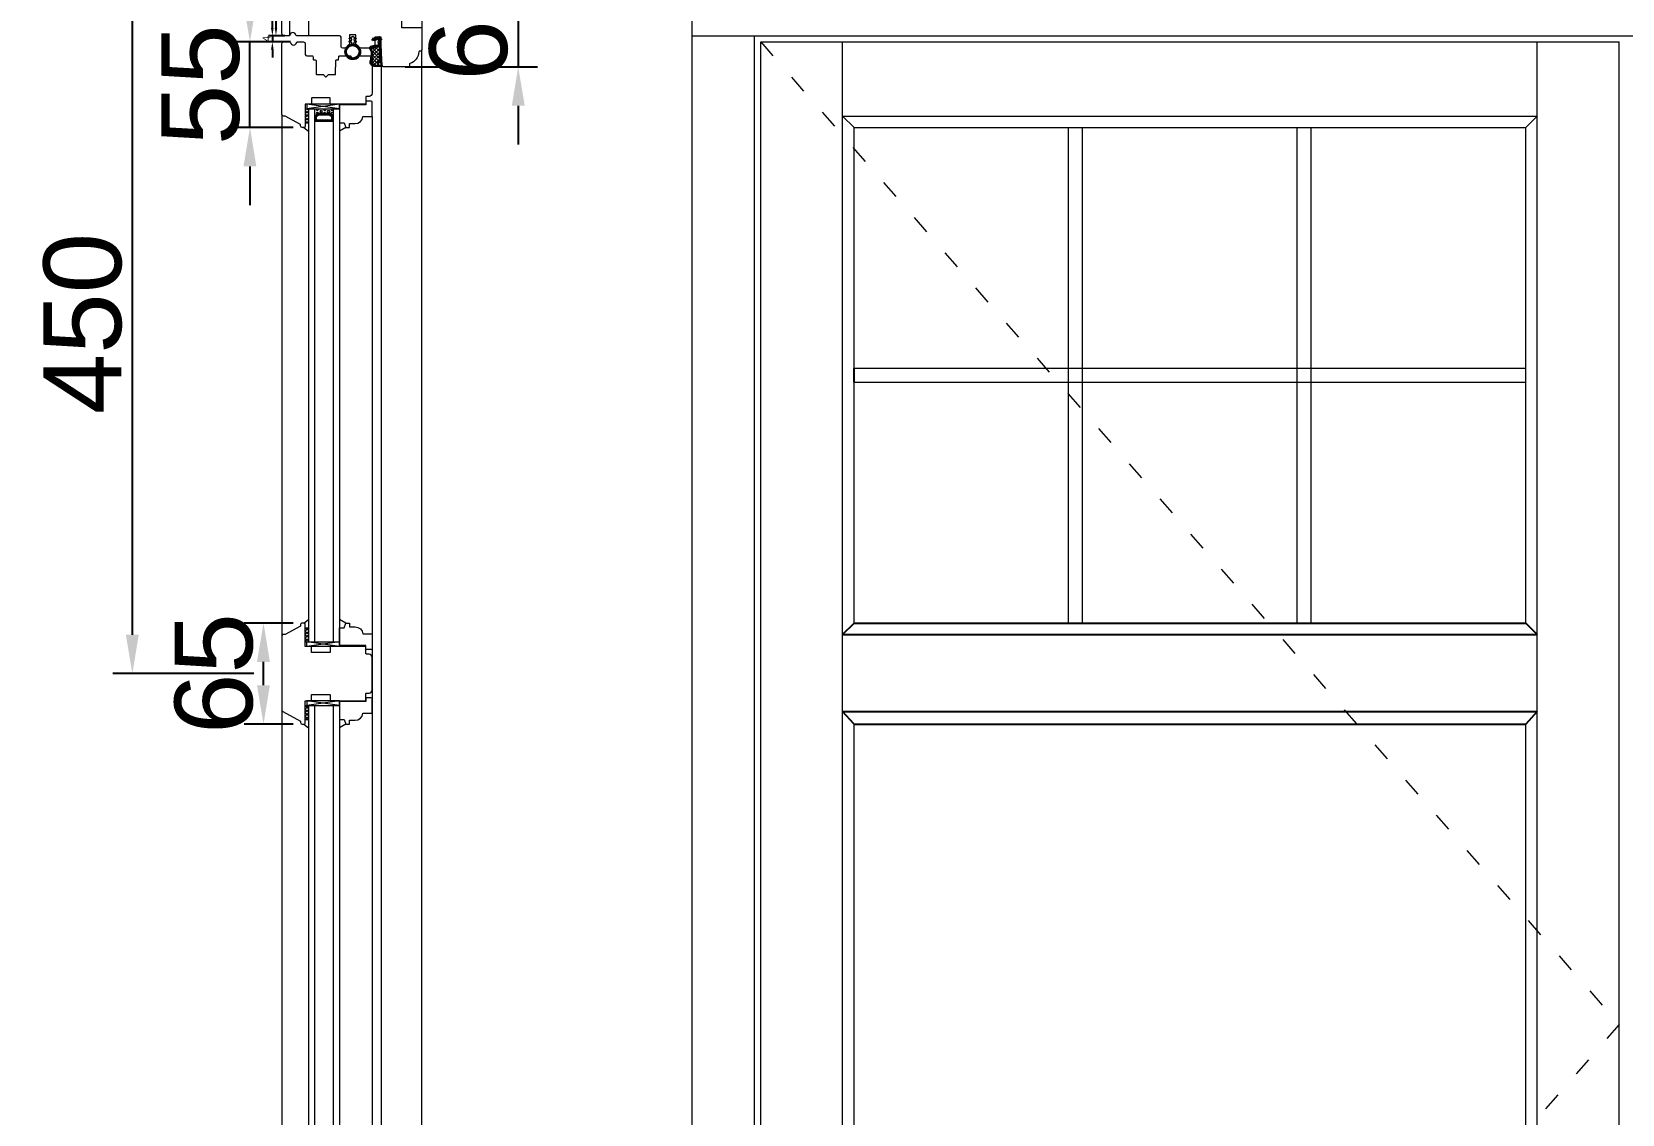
# Model space of a CAD drawing. Header units: millimetres. Extents: x 0 to 182016, y 11 to 3710.
# Drawn here: x 123827 to 124850, y 1759 to 2455 of the extents above; entities that cross this region are included whole.
import ezdxf

# ---------------------------------------------------------------- set-up
doc = ezdxf.new("R2010")
doc.units = ezdxf.units.MM
doc.linetypes.add('ACAD_ISO03W100', pattern=[30, 12, -18])
for name, color, linetype, lineweight in [('Matmenys', 10, 'Continuous', 20), ('OTHER', 251, 'Continuous', 13), ('Stakta', 7, 'Continuous', 25), ('Testinės profilio linijos', 7, 'Continuous', 5)]:
    doc.layers.add(name, color=color, linetype=linetype, lineweight=lineweight)
doc.layers.add('Stiklo paketas', color=7, linetype='Continuous')
doc.styles.get("Standard").update_dxf_attribs({"font": 'arial.ttf'})
doc.dimstyles.new('2', dxfattribs={"dimscale": 2, "dimtxt": 2.5, "dimasz": 2.5, "dimexe": 1.25, "dimexo": 0.625, "dimtad": 1, "dimtxsty": 'Standard', "dimcen": 2.5, "dimadec": 0, "dimazin": 0, "dimtfac": 1, "dimtmove": 0, "dimatfit": 3, "dimfxl": 1, "dimarcsym": 0})
doc.dimstyles.new('Padidinti matmenys', dxfattribs={"dimscale": 10, "dimtxt": 5, "dimasz": 2.5, "dimexe": 1.25, "dimexo": 0.625, "dimtad": 1, "dimdec": 1, "dimtxsty": 'Standard', "dimcen": 2.5, "dimadec": 0, "dimazin": 0, "dimtfac": 1, "dimtdec": 1, "dimtmove": 0, "dimatfit": 3, "dimfxl": 1, "dimarcsym": 0})

# ---------------------------------------------------------------- blocks, each defined once
blk = doc.blocks.new('*D1839')
at = {"layer": 'Defpoints', "color": 0, "transparency": 16777216}
for p in [(123996.6, 2492.5), (123984.3, 2452.5), (123991.1, 2452.5)]:
    blk.add_point(p, dxfattribs=at)
at = {"layer": 'Matmenys', "color": 0, "lineweight": -2, "transparency": 16777216}
for p, q in [((123995.4, 2492.5), (123981.8, 2492.5)), ((123984.3, 2487.5), (123984.3, 2457.5)), ((123989.9, 2452.5), (123981.8, 2452.5))]:
    blk.add_line(p, q, dxfattribs=at)
at = {"layer": 'Matmenys', "color": 0, "transparency": 16777216}
for points in [[(123983.5, 2487.5), (123985.1, 2487.5), (123984.3, 2492.5)], [(123983.5, 2457.5), (123985.1, 2457.5), (123984.3, 2452.5)]]:
    blk.add_solid(points, dxfattribs=at)
at = {"layer": 'Matmenys', "color": 0, "lineweight": 5, "transparency": 16777216, "insert": (123980.5, 2472.5), "char_height": 5, "attachment_point": 5, "rotation": 90}
blk.add_mtext('40', dxfattribs=at)
blk = doc.blocks.new('*D1840')
at = {"color": 0, "lineweight": -2, "transparency": 16777216}
for p, q in [((124140, 2517.5), (124140, 2542.5)), ((124075.9, 2492.5), (124152.5, 2492.5)), ((124140, 2492.5), (124140, 2432.5)), ((124067.4, 2432.5), (124152.5, 2432.5)), ((124140, 2407.5), (124140, 2382.5))]:
    blk.add_line(p, q, dxfattribs=at)
at = {"color": 0, "transparency": 16777216}
for points in [[(124135.9, 2517.5), (124144.2, 2517.5), (124140, 2492.5)], [(124135.9, 2407.5), (124144.2, 2407.5), (124140, 2432.5)]]:
    blk.add_solid(points, dxfattribs=at)
at = {"layer": 'Defpoints', "color": 0, "transparency": 16777216}
for p in [(124069.6, 2492.5), (124061.1, 2432.5), (124140, 2432.5)]:
    blk.add_point(p, dxfattribs=at)
at = {"color": 0, "lineweight": 5, "transparency": 16777216, "insert": (124108.2, 2462.5), "char_height": 50, "attachment_point": 5, "rotation": 90}
blk.add_mtext('60', dxfattribs=at)
blk = doc.blocks.new('*D1841')
at = {"color": 0, "lineweight": -2, "transparency": 16777216}
for p, q in [((123967.6, 2473.5), (123967.6, 2498.5)), ((123993.6, 2448.5), (123955.1, 2448.5)), ((123967.6, 2393.5), (123967.6, 2448.5)), ((123995.4, 2393.5), (123955.1, 2393.5)), ((123967.6, 2368.5), (123967.6, 2343.5))]:
    blk.add_line(p, q, dxfattribs=at)
at = {"color": 0, "transparency": 16777216}
for points in [[(123963.4, 2473.5), (123971.7, 2473.5), (123967.6, 2448.5)], [(123963.4, 2368.5), (123971.7, 2368.5), (123967.6, 2393.5)]]:
    blk.add_solid(points, dxfattribs=at)
at = {"layer": 'Defpoints', "color": 0, "transparency": 16777216}
for p in [(123967.6, 2448.5), (123999.9, 2448.5), (124001.6, 2393.5)]:
    blk.add_point(p, dxfattribs=at)
at = {"color": 0, "lineweight": 5, "transparency": 16777216, "insert": (123935.9, 2421), "char_height": 50, "attachment_point": 5, "rotation": 90}
blk.add_mtext('55', dxfattribs=at)
blk = doc.blocks.new('*D1843')
at = {"layer": 'Defpoints', "color": 0, "transparency": 16777216}
for p in [(123982, 2448.5), (123991.1, 2452.5), (123991.4, 2448.5)]:
    blk.add_point(p, dxfattribs=at)
at = {"layer": 'Matmenys', "color": 0, "lineweight": -2, "transparency": 16777216}
for p, q in [((123982, 2457.5), (123982, 2462.5)), ((123989.9, 2452.5), (123979.5, 2452.5)), ((123990.1, 2448.5), (123979.5, 2448.5)), ((123982, 2452.5), (123982, 2448.5)), ((123982, 2443.5), (123982, 2438.5))]:
    blk.add_line(p, q, dxfattribs=at)
at = {"layer": 'Matmenys', "color": 0, "transparency": 16777216}
for points in [[(123981.1, 2457.5), (123982.8, 2457.5), (123982, 2452.5)], [(123981.1, 2443.5), (123982.8, 2443.5), (123982, 2448.5)]]:
    blk.add_solid(points, dxfattribs=at)
at = {"layer": 'Matmenys', "color": 0, "lineweight": 5, "transparency": 16777216, "insert": (123978.2, 2450.5), "char_height": 5, "attachment_point": 5, "rotation": 90}
blk.add_mtext('4', dxfattribs=at)
blk = doc.blocks.new('*D2123')
at = {"color": 0, "lineweight": -2, "ltscale": 0.1, "transparency": 16777216}
for p, q in [((123995.4, 2075), (123963.8, 2075)), ((123976.3, 2035), (123976.3, 2050)), ((123995.4, 2010), (123963.8, 2010))]:
    blk.add_line(p, q, dxfattribs=at)
at = {"color": 0, "ltscale": 0.1, "transparency": 16777216}
for points in [[(123972.1, 2050), (123980.4, 2050), (123976.3, 2075)], [(123972.1, 2035), (123980.4, 2035), (123976.3, 2010)]]:
    blk.add_solid(points, dxfattribs=at)
at = {"layer": 'Defpoints', "color": 0, "ltscale": 0.1, "transparency": 16777216}
for p in [(123976.3, 2075), (124001.6, 2075), (124001.7, 2010)]:
    blk.add_point(p, dxfattribs=at)
at = {"color": 0, "ltscale": 0.1, "transparency": 16777216, "insert": (123944.5, 2042.5), "char_height": 50, "attachment_point": 5, "rotation": 90}
blk.add_mtext('65', dxfattribs=at)
blk = doc.blocks.new('*D1851')
at = {"color": 0, "lineweight": -2, "ltscale": 0.1, "transparency": 16777216}
for p, q in [((123983.9, 2492.5), (123879.5, 2492.5)), ((123892, 2067.5), (123892, 2467.5)), ((123970, 2042.5), (123879.5, 2042.5))]:
    blk.add_line(p, q, dxfattribs=at)
at = {"color": 0, "ltscale": 0.1, "transparency": 16777216}
for points in [[(123887.8, 2467.5), (123896.1, 2467.5), (123892, 2492.5)], [(123887.8, 2067.5), (123896.1, 2067.5), (123892, 2042.5)]]:
    blk.add_solid(points, dxfattribs=at)
at = {"layer": 'Defpoints', "color": 0, "ltscale": 0.1, "transparency": 16777216}
for p in [(123892, 2492.5), (123990.2, 2492.5), (123976.3, 2042.5)]:
    blk.add_point(p, dxfattribs=at)
at = {"color": 0, "ltscale": 0.1, "transparency": 16777216, "insert": (123860.2, 2267.5), "char_height": 50, "attachment_point": 5, "rotation": 90}
blk.add_mtext('450', dxfattribs=at)

msp = doc.modelspace()

# ---------------------------------------------------------------- hatches: boundary and pattern name
at = {"lineweight": 0, "ltscale": 0.5}
h = msp.add_hatch(dxfattribs=at)
h.set_pattern_fill('ANSI37', color=256, scale=0.5, style=0)
h.set_pattern_definition([(45, (124003.1496, 2409.0319), (-1.12253, 1.12253), []), (135, (124003.1496, 2409.0319), (-1.12253, -1.12253), [])])
h.paths.add_polyline_path([(124005.1495921, 2396.5318993), (124005.1495921, 2405.5318993), (124003.1495921, 2405.5318993), (124003.1495921, 2396.5318993)])
at = {"lineweight": 0}
h = msp.add_hatch(dxfattribs=at)
h.set_pattern_fill('HEX', color=256, scale=0.25, style=0)
h.set_pattern_definition([(360, (111101.7406, 20752.8029), (-7e-16, -1.374815), [0.79375, -1.5875]), (240, (111101.7406, 20752.8029), (-1.190624716, 0.6874075), [0.79375, -1.5875]), (300, (111102.5343, 20752.8029), (-1.190624716, -0.6874075), [0.79375, -1.5875])])
h.paths.add_polyline_path([(124009.148883, 2405.5318993), (124009.148883, 2400.5318993), (124011.148883, 2402.5318993), (124019.148883, 2402.5318993), (124021.148883, 2400.5318993), (124021.1495921, 2405.5318993)])
h = msp.add_hatch(dxfattribs=at)
h.set_pattern_fill('JIS_WOOD', color=256, style=0)
h.set_pattern_definition([(315, (111101.7406, 20752.8029), (-0.5, -0.5), [])])
h.paths.add_polyline_path([(124019.148883, 2402.5318993), (124011.148883, 2402.5318993), (124009.148883, 2400.5318993), (124009.148883, 2397.5318993), (124021.1854656, 2397.5141659), (124021.148883, 2400.5318993)])
h.paths.add_polyline_path([(124011.5630966, 2401.5318993), (124018.7346695, 2401.5318993), (124020.148883, 2400.1176858), (124020.148883, 2398.5318993), (124010.148883, 2398.5318993), (124010.148883, 2400.1176858)], flags=16)
at = {"lineweight": 0, "ltscale": 0.5}
h = msp.add_hatch(dxfattribs=at)
h.set_pattern_fill('ANSI37', color=256, scale=0.5, style=0)
h.set_pattern_definition([(45, (124003.1496, 1019.156), (-1.122532, 1.122532), []), (135, (124003.1496, 1019.156), (-1.122532, -1.122532), [])])
h.paths.add_polyline_path([(124005.1495925, 2072.0086796), (124005.1495925, 2063.0086796), (124003.1495925, 2063.0086796), (124003.1495925, 2072.0086796)])
h = msp.add_hatch(dxfattribs=at)
h.set_pattern_fill('ANSI37', color=256, scale=0.5, style=0)
h.set_pattern_definition([(45, (124003.1496, 1126.156), (-1.122532, 1.122532), []), (135, (124003.1496, 1126.156), (-1.122532, -1.122532), [])])
h.paths.add_polyline_path([(124005.1495925, 2013.0086796), (124005.1495925, 2022.0086796), (124003.1495925, 2022.0086796), (124003.1495925, 2013.0086796)])
at = {"layer": 'Matmenys'}
h = msp.add_hatch(dxfattribs=at)
h.set_pattern_fill('ANSI37', color=252, scale=0.5, angle=-180, style=0)
h.set_pattern_definition([(225, (-31617.1465, -1098173.5406), (1.1225320151, -1.1225320151), []), (315, (-31617.1465, -1098173.5406), (1.1225320151, 1.1225320151), [])])
edge = h.paths.add_edge_path()
edge.add_arc((124051.269322, 2436.0460512), 0.1, 273.5893456117, 363.5893456117, ccw=False)
edge.add_line((124051.2755825, 2435.9462473), (124049.7278967, 2435.8491641))
edge.add_arc((124049.743548, 2435.5996545), 0.25, 93.5893456117, 273.5893456117)
edge.add_line((124049.7591992, 2435.3501449), (124051.8059041, 2435.4785306))
edge.add_arc((124051.7996436, 2435.5783344), 0.1, 273.5893456117, 363.589345619)
edge.add_line((124051.8994475, 2435.5845949), (124051.9750905, 2435.5893399))
edge.add_line((124051.9750905, 2435.5893399), (124052.0994048, 2433.607539))
edge.add_spline(control_points=[(124052.0994048, 2433.607539), (124052.0876025, 2433.5283805), (124052.076427, 2433.4583888), (124052.0546331, 2433.374638), (124052.0452472, 2433.3510737), (124052.0325524, 2433.3271907), (124052.0263031, 2433.3191311), (124052.0007143, 2433.2946432), (124051.9714773, 2433.2757504), (124051.8671575, 2433.242047), (124051.7942253, 2433.2289251), (124051.5412422, 2433.2092229), (124051.3274081, 2433.2197212), (124050.8849297, 2433.2390494), (124050.6656008, 2433.2435248), (124050.2457099, 2433.244601), (124050.0426238, 2433.241569), (124049.4524164, 2433.2288585), (124049.0843663, 2433.2156821), (124048.3311849, 2433.2159438), (124047.954435, 2433.2344401), (124047.3613306, 2433.3376265), (124047.1337596, 2433.3975205), (124046.7366584, 2433.5505561), (124046.5648707, 2433.6333055), (124046.223703, 2433.8373057), (124046.0575003, 2433.9574205), (124045.7663406, 2434.2248656), (124045.6427606, 2434.3725393), (124045.4830419, 2434.6537238), (124045.4354879, 2434.7890201), (124045.375883, 2435.0903189), (124045.3651796, 2435.2539189), (124045.3789235, 2435.8385157), (124045.4736777, 2436.3024313), (124045.64542, 2437.1949274), (124045.7291146, 2437.6220076), (124045.9403009, 2438.7003562), (124046.074035, 2439.3584068), (124046.198961, 2440.3515087), (124046.2294549, 2440.6551099), (124046.2537903, 2441.2771535), (124046.2462496, 2441.5930576), (124046.1613652, 2442.1422658), (124046.1000266, 2442.3783492), (124045.9275663, 2442.7790006), (124045.8327178, 2442.9376332), (124045.6484494, 2443.2362919), (124045.5585919, 2443.3777492), (124045.4025088, 2443.6795321), (124045.3325387, 2443.8445848), (124045.2128074, 2444.2097065), (124045.1698049, 2444.4106566), (124045.1459062, 2444.7500732), (124045.159112, 2444.8920587), (124045.2191513, 2445.0872794), (124045.2558914, 2445.1526072), (124045.3644406, 2445.2793305), (124045.4365067, 2445.3385084), (124045.7005943, 2445.4955859), (124045.9417026, 2445.5770856), (124046.4921136, 2445.6937029), (124046.8003087, 2445.7302344), (124047.3965265, 2445.7835059), (124047.6840775, 2445.8027283), (124048.2145673, 2445.8460878), (124048.4628258, 2445.868224), (124048.8676281, 2445.9044383), (124049.0250314, 2445.9185247), (124049.3489638, 2445.9466468), (124049.527281, 2445.9616829), (124049.8301481, 2446.0299679), (124049.9479701, 2446.0656029), (124050.1604489, 2446.1611997), (124050.2543637, 2446.2143466), (124050.3995574, 2446.3329873), (124050.4545756, 2446.3886096), (124050.5436675, 2446.5123768), (124050.5765469, 2446.5760038), (124050.6247151, 2446.6948679), (124050.6415963, 2446.7519449), (124050.6675403, 2446.8525253), (124050.6772578, 2446.8969209), (124050.6862938, 2446.9379172)], knot_values=[0, 0, 0, 0, 0.2245066002, 0.2245066002, 0.377043448, 0.377043448, 0.5295802957, 0.5295802957, 0.8082977366, 0.8082977366, 1.0870151774, 1.0870151774, 1.6244414062, 1.6244414062, 2.161867635, 2.161867635, 2.6992938638, 2.6992938638, 3.7741463214, 3.7741463214, 5.0334406395, 5.0334406395, 5.8656302806, 5.8656302806, 6.5060139406, 6.5060139406, 7.1463976006, 7.1463976006, 7.7996240151, 7.7996240151, 8.3563201169, 8.3563201169, 8.9130162187, 8.9130162187, 10.239934143, 10.239934143, 11.5668520673, 11.5668520673, 13.5970761059, 13.5970761059, 14.4582175179, 14.4582175179, 15.3193589298, 15.3193589298, 15.9856015553, 15.9856015553, 16.5061017172, 16.5061017172, 17.0266018791, 17.0266018791, 17.547102041, 17.547102041, 18.1672448488, 18.1672448488, 18.7176261004, 18.7176261004, 19.1465766047, 19.1465766047, 19.5755271091, 19.5755271091, 20.3898249977, 20.3898249977, 21.2041228863, 21.2041228863, 21.9655448497, 21.9655448497, 22.7269668131, 22.7269668131, 23.2229068178, 23.2229068178, 23.7188468224, 23.7188468224, 24.0184411081, 24.0184411081, 24.2549295987, 24.2549295987, 24.4119994701, 24.4119994701, 24.5501072405, 24.5501072405, 24.6882150108, 24.6882150108, 24.8099116426, 24.8099116426, 24.8099116426, 24.8099116426], degree=3, periodic=0)
edge.add_line((124050.6862938, 2446.9379172), (124051.3691258, 2436.0523117))

# ---------------------------------------------------------------- linework, layer by layer
at = {"lineweight": 5}
for p, q in [((124251.8432431, 1177.851279), (124251.8432431, 2492.5318997)), ((124251.8432431, 2452.5318993), (126651.832014, 2452.5318993)), ((124291.8432431, 1177.851279), (124291.8432431, 2452.5318993)), ((124295.8432431, 2448.5318993), (124847.5903236, 2448.5318993)), ((124295.8432431, 1185.3014505), (124295.8432431, 2448.5318993)), ((124348.5261492, 1185.3014505), (124348.5261492, 2448.5318993)), ((124794.9074179, 1185.3014505), (124794.9074179, 2448.5318993)), ((124847.5903236, 1185.3014505), (124847.5903236, 2448.5318993)), ((124348.5261492, 2400.8489937), (124794.9074179, 2400.8489937)), ((124355.8432435, 2393.5318993), (124348.5261492, 2400.8489937)), ((124355.8432435, 2393.5318993), (124787.5903236, 2393.5318993)), ((124355.8432435, 2075.0086796), (124355.8432435, 2393.5318993)), ((124493.7432435, 2075.0086796), (124493.7432435, 2393.5318993)), ((124502.7432435, 2075.0086796), (124502.7432435, 2393.5318993)), ((124640.6432435, 2075.0086796), (124640.6432435, 2393.5318993)), ((124649.6432435, 2075.0086796), (124649.6432435, 2393.5318993)), ((124787.5903236, 2393.5318993), (124794.9074179, 2400.8489937)), ((124787.5903236, 2075.0086796), (124787.5903236, 2393.5318993)), ((124355.8432435, 2238.7702895), (124787.5903236, 2238.7702895)), ((124355.8432435, 2229.7702895), (124787.5903236, 2229.7702895)), ((124355.8432435, 1240.3014505), (124355.8432435, 2010.0086796)), ((124787.5903236, 1240.3014505), (124787.5903236, 2010.0086796))]:
    msp.add_line(p, q, dxfattribs=at)
for p, q in [((124050.4069271, 2451.3915392), (124046.0598366, 2450.4080927)), ((124046.0598366, 2450.4080927), (124046.2804914, 2449.4327407)), ((124049.5004979, 2450.1612059), (124046.2804914, 2449.4327407)), ((124050.4386337, 2450.8860767), (124049.3901705, 2450.6488819)), ((124049.3901705, 2450.6488819), (124049.5004979, 2450.1612059)), ((124050.8967073, 2451.5701276), (124050.3976881, 2451.5388251)), ((124050.3976881, 2451.5388251), (124050.4069271, 2451.3915392)), ((124050.4386337, 2450.8860767), (124051.3691258, 2436.0523117)), ((124051.963172, 2450.5397863), (124050.8967073, 2451.5701276)), ((124050.9423274, 2450.8428589), (124051.8994475, 2435.5845949)), ((124052.01007, 2449.7921456), (124050.9423274, 2450.8428589)), ((124051.963172, 2450.5397863), (124052.01007, 2449.7921456)), ((124051.2755825, 2435.9462473), (124049.7278967, 2435.8491641)), ((124051.8059041, 2435.4785306), (124049.7591992, 2435.3501449)), ((124051.8994475, 2435.5845949), (124051.9750905, 2435.5893399))]:
    msp.add_line(p, q)
at = {"color": 1}
for p, q in [((124050.3933256, 2447.00249), (124050.2828961, 2448.7629413)), ((124052.0994048, 2433.607539), (124051.1437475, 2448.8424837)), ((124052.3961249, 2433.5632987), (124051.4348302, 2448.8881142))]:
    msp.add_line(p, q, dxfattribs=at)
at = {"linetype": 'ACAD_ISO03W100', "lineweight": 5}
for p, q in [((124295.8432431, 2448.5318993), (124847.5903236, 1816.9166749)), ((124847.5903236, 1816.9166749), (124295.8432431, 1185.3014505))]:
    msp.add_line(p, q, dxfattribs=at)
at = {"lineweight": 0}
for p, q in [((124025.148883, 2405.5318993), (124004.148883, 2408.5318993)), ((124025.148883, 2408.5318993), (124004.148883, 2405.5318993)), ((124002.1495921, 2393.5318993), (124005.1495921, 2391.2452342)), ((124003.1495921, 2396.5318993), (124005.1495921, 2396.5318993)), ((124029.1495921, 2393.5318993), (124025.1495921, 2391.2452342)), ((124002.1495925, 2075.0086796), (124005.1495925, 2077.2953447)), ((124029.1495925, 2075.0086796), (124025.1495925, 2077.2953447)), ((124003.1495925, 2072.0086796), (124005.1495925, 2072.0086796)), ((124003.1495925, 2063.0086796), (124006.1495925, 2063.0086796)), ((124025.1488835, 2063.0086796), (124004.1488835, 2060.0086796)), ((124025.1488835, 2060.0086796), (124004.1488835, 2063.0086796)), ((124025.1488835, 2022.0086796), (124004.1488835, 2025.0086796)), ((124025.1488835, 2025.0086796), (124004.1488835, 2022.0086796)), ((124003.1495925, 2022.0086796), (124006.1495925, 2022.0086796)), ((124002.1495925, 2010.0086796), (124005.1495925, 2007.7220145)), ((124003.1495925, 2013.0086796), (124005.1495925, 2013.0086796)), ((124029.1495925, 2010.0086796), (124025.1495925, 2007.7220145))]:
    msp.add_line(p, q, dxfattribs=at)
at = {"lineweight": 9}
for p, q in [((124005.1495921, 2405.5318143), (124005.1495921, 2063.0086796)), ((124009.1495921, 2405.5318143), (124009.1495921, 2063.0086796)), ((124021.1495921, 2405.5318143), (124021.1495921, 2063.0086796)), ((124025.1495921, 2405.5318143), (124025.1495921, 2063.0086796)), ((124046.1495921, 2400.5318993), (124046.1495921, 1233.3014505)), ((124005.1495921, 2022.0086796), (124005.1495921, 1228.3015356)), ((124009.1495921, 2022.0086796), (124009.1495921, 1228.3015356)), ((124021.1495921, 2022.0086796), (124021.1495921, 1228.3015356)), ((124025.1495921, 2022.0086796), (124025.1495921, 1228.3015356))]:
    msp.add_line(p, q, dxfattribs=at)
at = {"ltscale": 0.1}
for p, q in [((124355.8432435, 2229.7702895), (124355.8432435, 2238.7702895)), ((124348.5261492, 2067.6915853), (124794.9074179, 2067.6915853)), ((124355.8432435, 2075.0086796), (124787.5903236, 2075.0086796)), ((124348.5261492, 2018.1071058), (124794.9074179, 2018.1071058)), ((124355.8432435, 2010.0086796), (124787.5903236, 2010.0086796))]:
    msp.add_line(p, q, dxfattribs=at)
at = {"lineweight": 5}
msp.add_lwpolyline([(123993.1581551, 2452.5318993), (123993.1581551, 2474.5318993), (124065.1583571, 2474.5318993), (124065.1583571, 2479.5318993), (124078.1583571, 2479.5318993), (124078.1583571, 2457.5318993), (124065.1583571, 2457.5318993), (124065.1583571, 2462.5318993), (124005.1581551, 2462.5318993), (124005.1581551, 2452.5318993)], dxfattribs=at)
at = {"lineweight": 0}
for points in [[(124025.148883, 2408.5318993), (124004.148883, 2408.5318993), (124004.148883, 2405.5318993), (124025.148883, 2405.5318993)], [(124019.148883, 2402.5318993), (124011.148883, 2402.5318993), (124009.148883, 2400.5318993), (124009.148883, 2397.5318993), (124021.148883, 2397.5318993), (124021.148883, 2400.5318993)], [(124018.7346695, 2401.5318993), (124011.5630966, 2401.5318993), (124010.148883, 2400.1176858), (124010.148883, 2398.5318993), (124020.148883, 2398.5318993), (124020.148883, 2400.1176858)], [(124025.1488835, 2060.0086796), (124004.1488835, 2060.0086796), (124004.1488835, 2063.0086796), (124025.1488835, 2063.0086796)], [(124025.1488835, 2025.0086796), (124004.1488835, 2025.0086796), (124004.1488835, 2022.0086796), (124025.1488835, 2022.0086796)]]:
    msp.add_lwpolyline(points, close=True, dxfattribs=at)
for points in [[(124040.1495921, 2400.5318993), (124046.1495921, 2400.5318993), (124046.1495921, 2409.5318993, 0.4142135624), (124045.1495921, 2410.5318993), (124042.1495921, 2410.5318993), (124042.1495921, 2408.0318993), (124025.1495921, 2408.0318993), (124025.1495921, 2396.5318993), (124028.1495921, 2396.5318993), (124029.1495921, 2393.5318993), (124031.6495921, 2393.5318993), (124031.6495921, 2396.0318993), (124035.1746549, 2396.0318993, 0.3851703882), (124040.1495921, 2400.5318993)], [(124040.1495925, 2068.0086796), (124046.1495925, 2068.0086796), (124046.1495925, 2059.0086796, -0.4142135624), (124045.1495925, 2058.0086796), (124042.1495925, 2058.0086796), (124042.1495925, 2060.5086796), (124025.1495925, 2060.5086796), (124025.1495925, 2072.0086796), (124028.1495925, 2072.0086796), (124029.1495925, 2075.0086796), (124031.6495925, 2075.0086796), (124031.6495925, 2072.5086796), (124035.1746554, 2072.5086796, -0.3851703882), (124040.1495925, 2068.0086796)], [(124040.1495925, 2017.0086796), (124046.1495925, 2017.0086796), (124046.1495925, 2026.0086796, 0.4142135624), (124045.1495925, 2027.0086796), (124042.1495925, 2027.0086796), (124042.1495925, 2024.5086796), (124025.1495925, 2024.5086796), (124025.1495925, 2013.0086796), (124028.1495925, 2013.0086796), (124029.1495925, 2010.0086796), (124031.6495925, 2010.0086796), (124031.6495925, 2012.5086796), (124035.1746554, 2012.5086796, 0.3851703882), (124040.1495925, 2017.0086796)]]:
    msp.add_lwpolyline(points, format="xyb", dxfattribs=at)
at = {"ltscale": 0.1}
for points in [[(124348.5261492, 2067.6915853), (124355.8432435, 2075.0086796)], [(124787.5903236, 2075.0086796), (124794.9074179, 2067.6915853)], [(124355.8432435, 2010.0086796), (124348.5261492, 2018.1071058)], [(124794.9074179, 2018.1071058), (124787.5903236, 2010.0086796)]]:
    msp.add_lwpolyline(points, dxfattribs=at)
at = {"color": 18, "linetype": 'ByBlock', "true_color": 0x000000}
for radius in [4.85, 4.25]:
    msp.add_circle((124033.6485266, 2442.2058265), radius, dxfattribs=at)
for centre, radius, start, end in [((124049.743548, 2435.5996545), 0.25, 93.5893456106, 273.5893456106), ((124051.269322, 2436.0460512), 0.1, 273.5893456106, 3.5893456092), ((124051.7996436, 2435.5783344), 0.1, 273.5893456106, 3.5893456092)]:
    msp.add_arc(centre, radius, start, end)
at = {"color": 1}
msp.add_spline([(124052.3961249, 2433.5632987), (124052.3056282, 2433.2017984), (124051.0317697, 2432.9322575), (124046.3393967, 2433.4206468), (124045.2493905, 2434.4638446), (124045.230774, 2436.6273165), (124045.5611479, 2438.3253563), (124045.9080643, 2440.4907972), (124045.7086355, 2442.5275188), (124045.2324665, 2443.3557636), (124044.9522032, 2445.2103038), (124047.6643817, 2446.1027496), (124049.1432573, 2446.2299172), (124049.8305252, 2446.3478885), (124050.2724105, 2446.6500942), (124050.3933256, 2447.00249)], degree=3, dxfattribs=at)
msp.add_open_spline([(124052.0994048, 2433.607539), (124052.0876025, 2433.5283805), (124052.076427, 2433.4583888), (124052.0546331, 2433.374638), (124052.0452472, 2433.3510737), (124052.0325524, 2433.3271907), (124052.0263031, 2433.3191311), (124052.0007143, 2433.2946432), (124051.9714773, 2433.2757504), (124051.8671575, 2433.242047), (124051.7942253, 2433.2289251), (124051.5412422, 2433.2092229), (124051.3274081, 2433.2197212), (124050.8849297, 2433.2390494), (124050.6656008, 2433.2435248), (124050.2457099, 2433.244601), (124050.0426238, 2433.241569), (124049.4524164, 2433.2288585), (124049.0843663, 2433.2156821), (124048.3311849, 2433.2159438), (124047.954435, 2433.2344401), (124047.3613306, 2433.3376265), (124047.1337596, 2433.3975205), (124046.7366584, 2433.5505561), (124046.5648707, 2433.6333055), (124046.223703, 2433.8373057), (124046.0575003, 2433.9574205), (124045.7663406, 2434.2248656), (124045.6427606, 2434.3725393), (124045.4830419, 2434.6537238), (124045.4354879, 2434.7890201), (124045.375883, 2435.0903189), (124045.3651796, 2435.2539189), (124045.3789235, 2435.8385157), (124045.4736777, 2436.3024313), (124045.64542, 2437.1949274), (124045.7291146, 2437.6220076), (124045.9403009, 2438.7003562), (124046.074035, 2439.3584068), (124046.198961, 2440.3515087), (124046.2294549, 2440.6551099), (124046.2537903, 2441.2771535), (124046.2462496, 2441.5930576), (124046.1613652, 2442.1422658), (124046.1000266, 2442.3783492), (124045.9275663, 2442.7790006), (124045.8327178, 2442.9376332), (124045.6484494, 2443.2362919), (124045.5585919, 2443.3777492), (124045.4025088, 2443.6795321), (124045.3325387, 2443.8445848), (124045.2128074, 2444.2097065), (124045.1698049, 2444.4106566), (124045.1459062, 2444.7500732), (124045.159112, 2444.8920587), (124045.2191513, 2445.0872794), (124045.2558914, 2445.1526072), (124045.3644406, 2445.2793305), (124045.4365067, 2445.3385084), (124045.7005943, 2445.4955859), (124045.9417026, 2445.5770856), (124046.4921136, 2445.6937029), (124046.8003087, 2445.7302344), (124047.3965265, 2445.7835059), (124047.6840775, 2445.8027283), (124048.2145673, 2445.8460878), (124048.4628258, 2445.868224), (124048.8676281, 2445.9044383), (124049.0250314, 2445.9185247), (124049.3489638, 2445.9466468), (124049.527281, 2445.9616829), (124049.8301481, 2446.0299679), (124049.9479701, 2446.0656029), (124050.1604489, 2446.1611997), (124050.2543637, 2446.2143466), (124050.3995574, 2446.3329873), (124050.4545756, 2446.3886096), (124050.5436675, 2446.5123768), (124050.5765469, 2446.5760038), (124050.6247151, 2446.6948679), (124050.6415963, 2446.7519449), (124050.6675403, 2446.8525253), (124050.6772578, 2446.8969209), (124050.6862938, 2446.9379172)], degree=3, knots=[0, 0, 0, 0, 0.2245066002, 0.2245066002, 0.377043448, 0.377043448, 0.5295802957, 0.5295802957, 0.8082977366, 0.8082977366, 1.0870151774, 1.0870151774, 1.6244414062, 1.6244414062, 2.161867635, 2.161867635, 2.6992938638, 2.6992938638, 3.7741463214, 3.7741463214, 5.0334406395, 5.0334406395, 5.8656302806, 5.8656302806, 6.5060139406, 6.5060139406, 7.1463976006, 7.1463976006, 7.7996240151, 7.7996240151, 8.3563201169, 8.3563201169, 8.9130162187, 8.9130162187, 10.239934143, 10.239934143, 11.5668520673, 11.5668520673, 13.5970761059, 13.5970761059, 14.4582175179, 14.4582175179, 15.3193589298, 15.3193589298, 15.9856015553, 15.9856015553, 16.5061017172, 16.5061017172, 17.0266018791, 17.0266018791, 17.547102041, 17.547102041, 18.1672448488, 18.1672448488, 18.7176261004, 18.7176261004, 19.1465766047, 19.1465766047, 19.5755271091, 19.5755271091, 20.3898249977, 20.3898249977, 21.2041228863, 21.2041228863, 21.9655448497, 21.9655448497, 22.7269668131, 22.7269668131, 23.2229068178, 23.2229068178, 23.7188468224, 23.7188468224, 24.0184411081, 24.0184411081, 24.2549295987, 24.2549295987, 24.4119994701, 24.4119994701, 24.5501072405, 24.5501072405, 24.6882150108, 24.6882150108, 24.8099116426, 24.8099116426, 24.8099116426, 24.8099116426], dxfattribs=at)
at = {"layer": 'OTHER'}
msp.add_lwpolyline([(124033.0385005, 2447.0090364), (124033.0385005, 2448.4249452), (124031.3932191, 2448.4249452), (124031.3932191, 2448.9506274), (124033.0385005, 2449.6939683), (124033.0385005, 2450.486588), (124031.3932191, 2450.486588), (124031.3932191, 2450.7054788), (124033.6485266, 2452.20836), (124035.9038341, 2450.7054788), (124035.9038341, 2450.486588), (124034.2585528, 2450.486588), (124034.2585528, 2449.6939683), (124035.9038341, 2448.9506274), (124035.9038341, 2448.4249452), (124034.2585528, 2448.4249452), (124034.2585528, 2447.0090364)], dxfattribs=at)
at = {"layer": 'Stakta', "color": 18, "lineweight": 5, "true_color": 0x000000}
msp.add_lwpolyline([(124078.1583571, 2489.5318997), (124078.1583571, 2443.5318993, -0.4142135624), (124077.1583571, 2442.5318993), (124076.4490304, 2442.5318993, 0.4001549105), (124076.1493794, 2442.2463647, -0.3090857966), (124070.3610961, 2434.597054, 0.3199404334), (124070.1564663, 2434.3152309), (124070.1495541, 2433.5231728, -0.4116598905), (124069.1495921, 2432.5318993), (124053.2543907, 2432.5318993, -0.4116598905), (124052.2544288, 2433.5231728), (124052.1670078, 2443.5406259, 0.2023892741), (124051.8583571, 2444.2544565), (124051.8583571, 2451.5318993), (124047.8583571, 2451.5318993), (124047.8583571, 2444.5318993), (124038.4616986, 2444.5318993, -0.2720281141), (124038.0249343, 2444.7885129, 0.164173551), (124035.6572916, 2446.9372241), (124035.6572916, 2453.0318993), (124031.6572916, 2453.0318993), (124031.6572916, 2446.9372241, 0.164173551), (124029.2896488, 2444.7885129, -0.2720281141), (124028.8528845, 2444.5318993), (124027.2194832, 2444.5318993, -0.4116598905), (124026.2195213, 2445.5231728), (124026.1670078, 2451.5406259, 0.4116598905), (124025.1670459, 2452.5318993), (123997.6078468, 2452.5318993, -0.3563939587), (123997.1179489, 2452.9318993, 0.8164965809), (123993.1987653, 2452.9318993, -0.3563939587), (123992.7088673, 2452.5318993), (123989.6583571, 2452.5318993, -0.4142135624), (123988.1583571, 2454.0318993), (123988.1583571, 2489.5318997, -0.4142135624)], format="xyb", dxfattribs=at)
msp.add_lwpolyline([(124008.5392988, 2437.0318993), (124009.5924204, 2437.0318993, -0.4091108014), (124010.0923442, 2436.5406255), (124010.244447, 2427.8266636, 0.4091108014), (124010.5444013, 2427.5318993), (124014.5682213, 2427.5318993, -0.1989123674), (124014.9217747, 2427.3854527), (124016.1874601, 2426.1197673, 0.4142135624), (124016.6117242, 2426.1197673), (124017.8774096, 2427.3854527, -0.1989123674), (124018.230963, 2427.5318993), (124022.254783, 2427.5318993, 0.4091108014), (124022.5547373, 2427.8266636), (124022.70684, 2436.5406255, -0.4091108014), (124023.2067639, 2437.0318993), (124024.2598855, 2437.0318993, 0.4040262259), (124024.5597028, 2437.3214295), (124024.620043, 2439.0493491, -0.4040262258), (124025.1197385, 2439.5318993), (124032.2001024, 2439.5318993, -0.3563939587), (124032.6900003, 2439.1318993, 0.8164965809), (124036.6091839, 2439.1318993, -0.3563939587), (124037.0990819, 2439.5318993), (124045.1495921, 2439.5318993, -0.4142135624), (124046.1495921, 2438.5318993), (124046.1495921, 2415.5318993, -0.4142135624), (124044.1495921, 2413.5318993), (124042.4469855, 2413.5318993, 0.4116598905), (124042.1469969, 2413.2345173), (124042.1102832, 2409.0275361, -0.4116598905), (124041.6103022, 2408.5318993), (124019.6801552, 2408.5318993, -0.4116598905), (124019.1801743, 2409.0275361), (124019.1521874, 2412.2345173, 0.4116598905), (124018.8521988, 2412.5318993), (124007.4469855, 2412.5318993, 0.4116598905), (124007.1469969, 2412.2345173), (124007.11901, 2409.0275361, -0.4116598905), (124006.6190291, 2408.5318993), (124003.1495921, 2408.5318993), (124003.1495921, 2394.5318993, -0.4142135624), (124002.1495921, 2393.5318993), (124001.1583571, 2393.5318993, -0.4116598905), (124000.1583952, 2394.5231728), (124000.1495921, 2395.5318993), (123990.2596639, 2400.7904675, 0.1227845609), (123990.0249281, 2400.8489937), (123989.1495921, 2400.8489937, -0.4142135624), (123988.1495921, 2401.8489937), (123988.1495921, 2447.5318993, -0.4142135624), (123989.1495921, 2448.5318993), (123993.2001024, 2448.5318993, -0.3563939587), (123993.6900003, 2448.1318993, 0.8164965809), (123997.6091839, 2448.1318993, -0.3563939587), (123998.0990819, 2448.5318993), (124002.0797391, 2448.5318993, -0.4116598905), (124003.079701, 2447.5406259), (124003.1409414, 2440.5231728, 0.4116598905), (124004.1409034, 2439.5318993), (124007.6794288, 2439.5318993, -0.4040361542), (124008.1791412, 2439.0493491), (124008.2394815, 2437.3214295, 0.4040262258)], format="xyb", close=True, dxfattribs=at)
at = {"layer": 'Stiklo paketas', "lineweight": 5}
msp.add_lwpolyline([(124046.1495925, 2053.0086796, 0.4142135624), (124044.1495925, 2055.0086796), (124042.4469859, 2055.0086796, -0.4116598905), (124042.1469973, 2055.3060617), (124042.1102835, 2059.5130429, 0.4116598905), (124041.6103026, 2060.0086796), (124019.1495925, 2060.0086796), (124019.1495925, 2056.0086796), (124007.1495925, 2056.0086796), (124007.1495925, 2060.0086796), (124003.1495925, 2060.0086796), (124003.1495925, 2074.0086796, 0.4142135624), (124002.1495925, 2075.0086796), (124001.1495925, 2075.0086796, 0.4142135624), (124000.1495925, 2074.0086796), (124000.1495925, 2073.0086796), (123990.1495925, 2067.6915853), (123989.1495925, 2067.6915853, 0.4142135624), (123988.1495925, 2066.6915853), (123988.1495925, 2018.9900534, 0.2773245441), (123988.6801209, 2018.1071058), (124000.1495925, 2012.0086796), (124000.1583955, 2010.9999531, 0.4116598905), (124001.1583574, 2010.0086796), (124002.1495925, 2010.0086796, 0.4142135624), (124003.1495925, 2011.0086796), (124003.1495925, 2025.0086796), (124006.6190294, 2025.0086796, 0.4116598905), (124007.1190104, 2025.5043164), (124007.1469973, 2028.7112976, -0.4116598905), (124007.4469859, 2029.0086796), (124018.8521991, 2029.0086796, -0.4116598905), (124019.1521877, 2028.7112976), (124019.1801746, 2025.5043164, 0.4116598905), (124019.6801556, 2025.0086796), (124041.6103026, 2025.0086796, 0.4116598905), (124042.1102835, 2025.5043164), (124042.1469973, 2029.7112976, -0.4116598905), (124042.4469859, 2030.0086796), (124044.1495925, 2030.0086796, 0.4142135624), (124046.1495925, 2032.0086796)], format="xyb", close=True, dxfattribs=at)
at = {"layer": 'Testinės profilio linijos', "lineweight": 5}
for p, q in [((124052.1495921, 1191.3699135), (124052.1495921, 2443.7179177)), ((124078.1495923, 1191.5008454), (124078.1495911, 2443.3997816)), ((123988.1495927, 2401.8479239), (123988.1495921, 1231.3200767))]:
    msp.add_line(p, q, dxfattribs=at)

# ---------------------------------------------------------------- dimensions: what is measured, and where the dimension line sits
at = {"color": 1, "lineweight": 5}
for base, p1, p2, picture, middle in [((124140.017576, 2432.5318993), (124069.6495921, 2492.5318993), (124061.1495921, 2432.5318993), '*D1840', (124140.017576, 2462.5318993)), ((123967.5780886, 2448.5318993), (124001.6495921, 2393.5318993), (123999.8995921, 2448.5318993), '*D1841', (123967.5780886, 2421.0318993))]:
    dim = msp.add_linear_dim(base=base, p1=p1, p2=p2, angle=90, dimstyle='Padidinti matmenys', dxfattribs=at)
    dim.commit()
    dim.dimension.update_dxf_attribs({"geometry": picture, "text_midpoint": middle, "dimtype": 160})
at = {"color": 1, "ltscale": 0.1}
dim = msp.add_linear_dim(base=(123891.9549637, 2492.5318993), p1=(123976.2742303, 2042.5086796), p2=(123990.1583571, 2492.5318993), angle=90, dimstyle='Padidinti matmenys', dxfattribs=at)
dim.commit()
dim.dimension.update_dxf_attribs({"geometry": '*D1851', "text_midpoint": (123860.1763143, 2267.5202895)})
dim = msp.add_linear_dim(base=(123976.2742303, 2075.0086796), p1=(124001.653975, 2010.0086796), p2=(124001.6495925, 2075.0086796), angle=90, dimstyle='Padidinti matmenys', dxfattribs=at)
dim.commit()
dim.dimension.update_dxf_attribs({"geometry": '*D2123', "text_midpoint": (123976.2742303, 2042.5086796), "dimtype": 160})
at = {"layer": 'Matmenys', "lineweight": 5}
for base, p1, p2, picture, middle in [((123984.2903978, 2452.5318993), (123996.6495921, 2492.5318993), (123991.1495921, 2452.5318993), '*D1839', (123984.2903978, 2472.5318993)), ((123981.9772001, 2448.5318993), (123991.1495921, 2452.5318993), (123991.3995921, 2448.5318993), '*D1843', (123981.9772001, 2450.5318993))]:
    dim = msp.add_linear_dim(base=base, p1=p1, p2=p2, angle=90, dimstyle='2', dxfattribs=at)
    dim.commit()
    dim.dimension.update_dxf_attribs({"geometry": picture, "text_midpoint": middle, "dimtype": 160})

doc.saveas('drawing.dxf')
